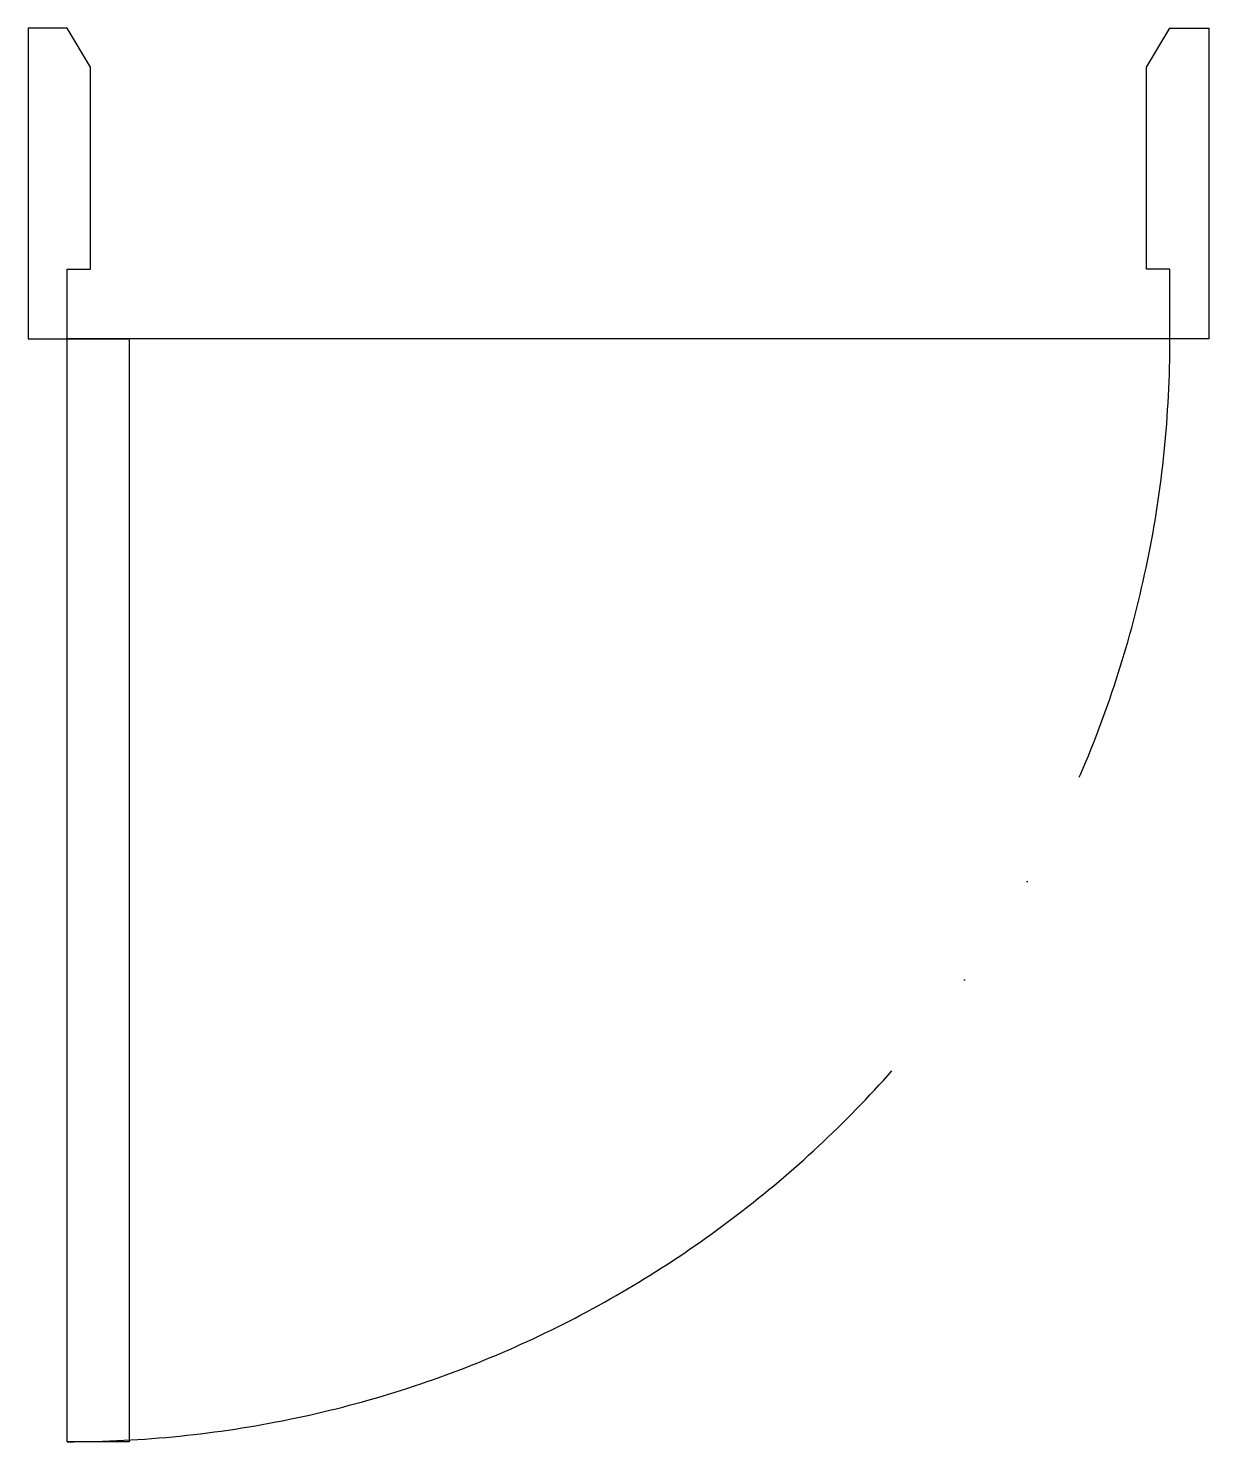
# Model space of a CAD drawing. Header units: millimetres. Extents: x 0 to 460316, y -63250 to 103204.
# Drawn here: x 87796 to 88556, y 61199 to 62109 of the extents above; entities that cross this region are included whole.
import ezdxf

# ---------------------------------------------------------------- set-up
doc = ezdxf.new("R2010")
doc.units = ezdxf.units.MM
doc.header["$LTSCALE"] = 25
doc.linetypes.add('ACAD_ISO05W100', pattern=[33, 24, -3, 0, -3, 0, -3])
doc.layers.add('ac-door', color=30, linetype='Continuous')
doc.layers.add('ac-Ref', color=8, linetype='Continuous')

msp = doc.modelspace()

# ---------------------------------------------------------------- linework, layer by layer
at = {"layer": 'ac-door'}
for p, q in [((87821.27520218724, 62108.72546884618), (87796.27520218724, 62108.72546884618)), ((87796.27520218724, 62108.72546884618), (87796.27520218755, 61908.72546884618)), ((87836.2752021891, 62083.72546884618), (87821.27520218724, 62108.72546884618)), ((88516.27520218714, 62083.7254688471), (88531.27520218703, 62108.7254688471)), ((88531.27520218703, 62108.7254688471), (88556.27520218703, 62108.7254688471)), ((88556.27520218703, 62108.7254688471), (88556.27520218735, 61908.72546884757)), ((87836.27520218976, 61953.72546884618), (87836.2752021891, 62083.72546884618)), ((88516.27520218723, 61953.72546884757), (88516.27520218714, 62083.7254688471)), ((87821.27520218755, 61908.72546884618), (87821.2752021879, 61953.72546884618)), ((87821.2752021879, 61953.72546884618), (87836.27520218976, 61953.72546884618)), ((88531.27520218723, 61953.72546884757), (88516.27520218723, 61953.72546884757)), ((88531.27520218735, 61908.72546884757), (88531.27520218723, 61953.72546884757)), ((87796.27520218755, 61908.72546884618), (87821.27520218755, 61908.72546884618)), ((87821.27520218755, 61908.72546884763), (87861.27520218755, 61908.72546884763)), ((87821.27520218848, 61198.72546884738), (87821.27520218755, 61908.72546884763)), ((87861.27520218755, 61908.72546884763), (87861.27520218848, 61198.72546884738)), ((88556.27520218735, 61908.72546884757), (88531.27520218735, 61908.72546884757)), ((87861.27520218848, 61198.72546884738), (87821.27520218848, 61198.72546884738))]:
    msp.add_line(p, q, dxfattribs=at)
at = {"layer": 'ac-Ref'}
msp.add_line((88531.27520218758, 61908.72546884757), (87821.27520218755, 61908.72546885345), dxfattribs=at)
at = {"layer": 'ac-Ref', "linetype": 'ACAD_ISO05W100'}
msp.add_arc((87821.27520218755, 61908.72546884755), 710.0000000000182, 270, 0, dxfattribs=at)

doc.saveas('drawing.dxf')
